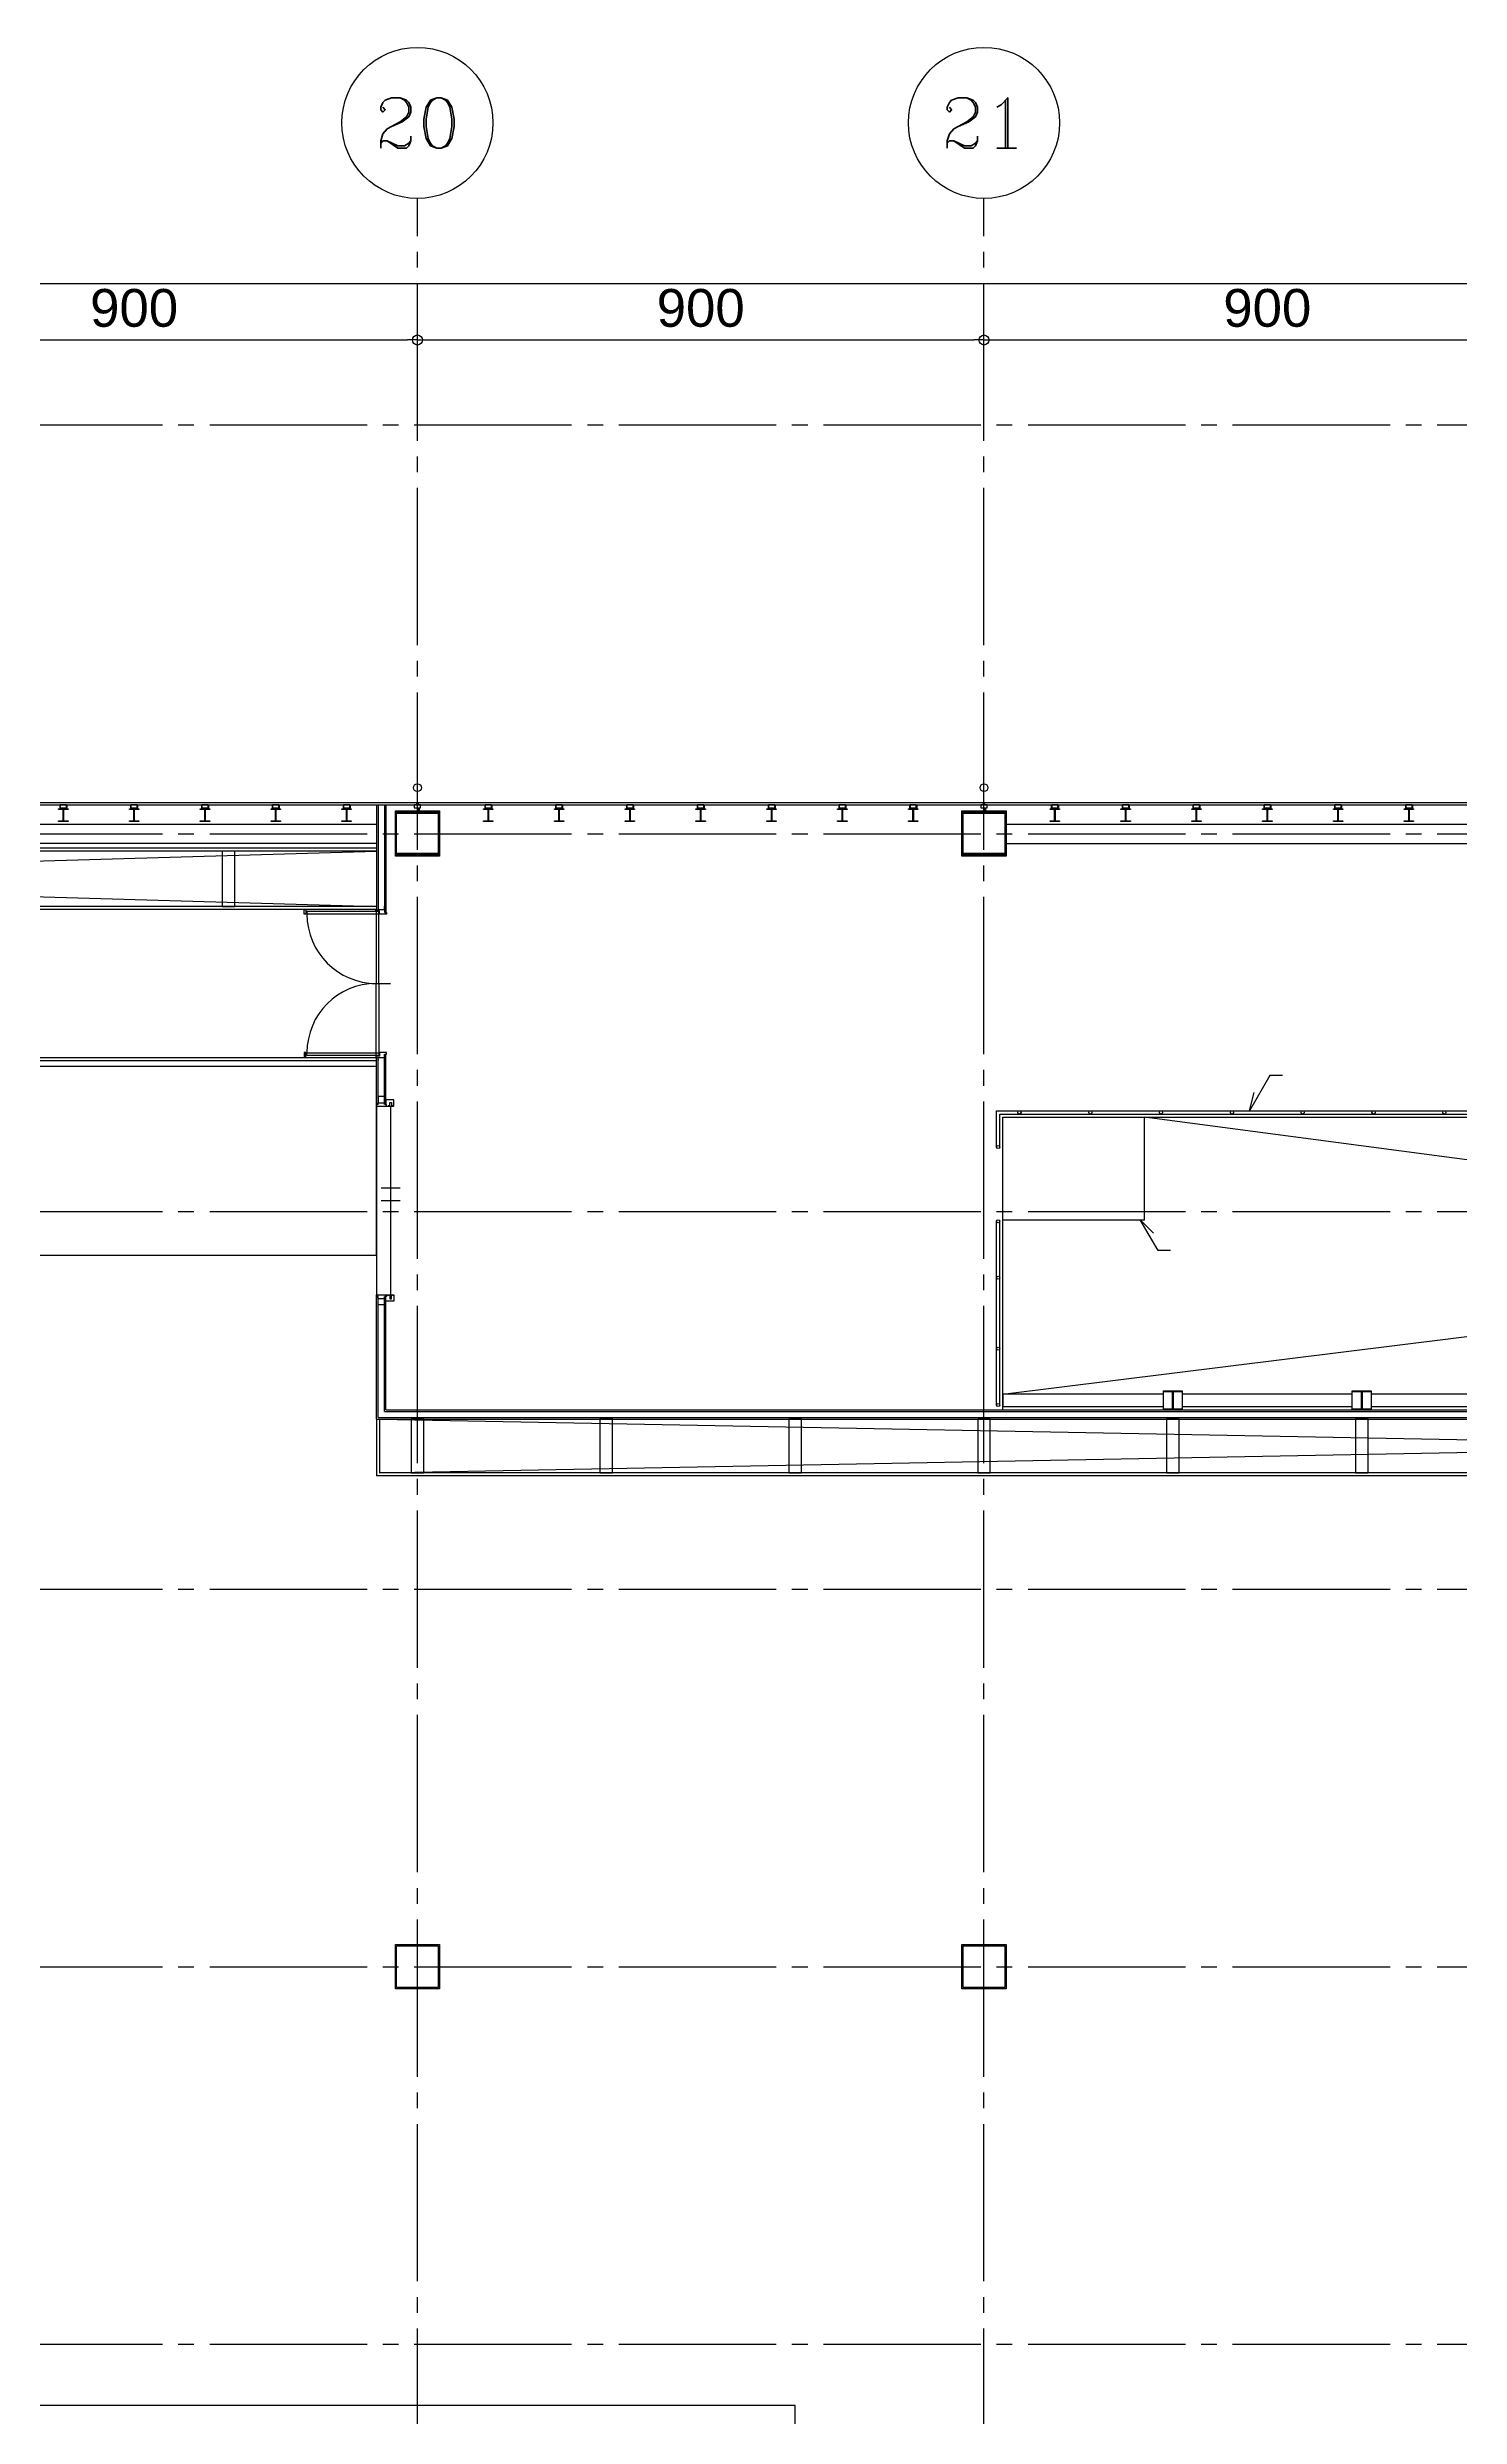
# Model space of a CAD drawing. Header units: millimetres. Extents: x -48783 to 40488, y 6477 to 32964.
# Drawn here: x 16512 to 18755, y 16235 to 20000 of the extents above; entities that cross this region are included whole.
import ezdxf
from ezdxf.enums import TextEntityAlignment as Align

# ---------------------------------------------------------------- set-up
doc = ezdxf.new("R2010")
doc.units = ezdxf.units.MM
doc.header["$LTSCALE"] = 100
doc.linetypes.add('X-N-FAB-L20$0$COL-CEN-LIN', pattern=[3.25, 2.5, -0.25, 0.25, -0.25])
for name, color, linetype in [('0-XREF', 7, 'Continuous'), ('X-N-FAB-L20$0$0-MC', 8, 'Continuous'), ('X-N-FAB-L20$0$0-NC', 8, 'Continuous'), ('X-N-FAB-L20$0$08', 8, 'Continuous'), ('X-N-FAB-L20$0$200K新增範圍', 8, 'Continuous'), ('X-N-FAB-L20$0$BLOCK', 8, 'Continuous'), ('X-N-FAB-L20$0$CCL', 8, 'X-N-FAB-L20$0$COL-CEN-LIN'), ('X-N-FAB-L20$0$COL-S', 8, 'Continuous')]:
    doc.layers.add(name, color=color, linetype=linetype)
doc.layers.add('X-N-FAB-L20$0$A-BLOCK', color=8, linetype='Continuous', plot=False)
doc.layers.add('X-N-FAB-L20$0$DIM', color=8, linetype='Continuous', plot=False)
doc.styles.add('X-N-FAB-L20$0$COL-NUM', font='romanc')
doc.styles.add('X-N-FAB-L20$0$DimStyUse', font='romans.shx', dxfattribs={"width": 0.7})
doc.styles.add('X-N-FAB-L20$0$Gen-Text', font='arial.ttf', dxfattribs={"height": 2.5})
doc.dimstyles.new('X-N-FAB-L20$0$CIRL', dxfattribs={"dimtxt": 30, "dimasz": 8, "dimexe": 8, "dimexo": 0, "dimgap": 5, "dimtad": 1, "dimdsep": 46, "dimtxsty": 'X-N-FAB-L20$0$DimStyUse', "dimblk": 'X-N-FAB-L20$0$_Origin', "dimcen": 10, "dimdle": 8, "dimclrt": 2, "dimazin": 0, "dimtfac": 1, "dimtix": 1, "dimtmove": 2, "dimatfit": 3, "dimfxl": 10, "dimtolj": 1, "dimarcsym": 0})

# ---------------------------------------------------------------- blocks, each defined once
blk = doc.blocks.new('X-N-FAB-L20$0$_Origin')
at = {"color": 0, "linetype": 'ByBlock', "lineweight": -2}
blk.add_line((0, 0), (-1, 0), dxfattribs=at)
blk.add_circle((0, 0), 0.5, dxfattribs=at)
blk = doc.blocks.new('*D182')
at = {"layer": 'DefPoints', "color": 0, "transparency": 16777216}
for p in [(27970, 9025), (1020, 8935), (27970, 8935)]:
    blk.add_point(p, dxfattribs=at)
at = {"layer": 'X-N-FAB-L20$0$DIM', "color": 0, "lineweight": -2, "transparency": 16777216}
for p, q in [((1020, 8935), (1020, 9045)), ((27970, 8935), (27970, 9045)), ((1036, 9025), (27954, 9025))]:
    blk.add_line(p, q, dxfattribs=at)
at = {"layer": 'X-N-FAB-L20$0$DIM', "color": 0, "lineweight": -2, "transparency": 16777216, "xscale": 16, "yscale": 16, "zscale": 16, "rotation": 180}
blk.add_blockref('X-N-FAB-L20$0$_Origin', (1020, 9025), dxfattribs=at)
at = {"layer": 'X-N-FAB-L20$0$DIM', "color": 0, "lineweight": -2, "transparency": 16777216, "xscale": 16, "yscale": 16, "zscale": 16}
blk.add_blockref('X-N-FAB-L20$0$_Origin', (27970, 9025), dxfattribs=at)
at = {"layer": 'X-N-FAB-L20$0$DIM', "color": 2, "transparency": 16777216, "insert": (14495, 9075.6), "char_height": 2.5, "attachment_point": 5, "style": 'X-N-FAB-L20$0$Gen-Text'}
blk.add_mtext('\\A1;{\\H24x;26950}', dxfattribs=at)
blk = doc.blocks.new('*D155')
at = {"layer": 'DefPoints', "color": 0, "transparency": 16777216}
for p in [(18120, 8935), (17220, 8845), (18120, 8845)]:
    blk.add_point(p, dxfattribs=at)
at = {"layer": 'X-N-FAB-L20$0$DIM', "color": 0, "lineweight": -2, "transparency": 16777216}
for p, q in [((17220, 8845), (17220, 8955)), ((17236, 8935), (18104, 8935)), ((18120, 8845), (18120, 8955))]:
    blk.add_line(p, q, dxfattribs=at)
at = {"layer": 'X-N-FAB-L20$0$DIM', "color": 0, "lineweight": -2, "transparency": 16777216, "xscale": 16, "yscale": 16, "zscale": 16, "rotation": 180}
blk.add_blockref('X-N-FAB-L20$0$_Origin', (17220, 8935), dxfattribs=at)
at = {"layer": 'X-N-FAB-L20$0$DIM', "color": 0, "lineweight": -2, "transparency": 16777216, "xscale": 16, "yscale": 16, "zscale": 16}
blk.add_blockref('X-N-FAB-L20$0$_Origin', (18120, 8935), dxfattribs=at)
at = {"layer": 'X-N-FAB-L20$0$DIM', "color": 2, "transparency": 16777216, "insert": (17670, 8985.6), "char_height": 2.5, "attachment_point": 5, "style": 'X-N-FAB-L20$0$Gen-Text'}
blk.add_mtext('\\A1;{\\H24x;900}', dxfattribs=at)
blk = doc.blocks.new('X-N-FAB-L20$0$cn-y')
at = {"layer": 'X-N-FAB-L20$0$0-MC'}
blk.add_circle((-50, 0), 50, dxfattribs=at)
at = {"layer": 'X-N-FAB-L20$0$0-NC', "style": 'X-N-FAB-L20$0$COL-NUM'}
blk.add_attdef('GRID-Y', text='', height=50, dxfattribs=at).set_placement((-50, 0), align=Align.MIDDLE_CENTER)
blk = doc.blocks.new('*D156')
at = {"layer": 'DefPoints', "color": 0, "transparency": 16777216}
for p in [(19020, 8935), (18120, 8845), (19020, 8845)]:
    blk.add_point(p, dxfattribs=at)
at = {"layer": 'X-N-FAB-L20$0$DIM', "color": 0, "lineweight": -2, "transparency": 16777216}
for p, q in [((18120, 8845), (18120, 8955)), ((18136, 8935), (19004, 8935)), ((19020, 8845), (19020, 8955))]:
    blk.add_line(p, q, dxfattribs=at)
at = {"layer": 'X-N-FAB-L20$0$DIM', "color": 0, "lineweight": -2, "transparency": 16777216, "xscale": 16, "yscale": 16, "zscale": 16, "rotation": 180}
blk.add_blockref('X-N-FAB-L20$0$_Origin', (18120, 8935), dxfattribs=at)
at = {"layer": 'X-N-FAB-L20$0$DIM', "color": 0, "lineweight": -2, "transparency": 16777216, "xscale": 16, "yscale": 16, "zscale": 16}
blk.add_blockref('X-N-FAB-L20$0$_Origin', (19020, 8935), dxfattribs=at)
at = {"layer": 'X-N-FAB-L20$0$DIM', "color": 2, "transparency": 16777216, "insert": (18570, 8985.6), "char_height": 2.5, "attachment_point": 5, "style": 'X-N-FAB-L20$0$Gen-Text'}
blk.add_mtext('\\A1;{\\H24x;900}', dxfattribs=at)
blk = doc.blocks.new('*D157')
at = {"layer": 'DefPoints', "color": 0, "transparency": 16777216}
for p in [(19920, 8935), (19020, 8845), (19920, 8845)]:
    blk.add_point(p, dxfattribs=at)
at = {"layer": 'X-N-FAB-L20$0$DIM', "color": 0, "lineweight": -2, "transparency": 16777216}
for p, q in [((19020, 8845), (19020, 8955)), ((19036, 8935), (19904, 8935)), ((19920, 8845), (19920, 8955))]:
    blk.add_line(p, q, dxfattribs=at)
at = {"layer": 'X-N-FAB-L20$0$DIM', "color": 0, "lineweight": -2, "transparency": 16777216, "xscale": 16, "yscale": 16, "zscale": 16, "rotation": 180}
blk.add_blockref('X-N-FAB-L20$0$_Origin', (19020, 8935), dxfattribs=at)
at = {"layer": 'X-N-FAB-L20$0$DIM', "color": 0, "lineweight": -2, "transparency": 16777216, "xscale": 16, "yscale": 16, "zscale": 16}
blk.add_blockref('X-N-FAB-L20$0$_Origin', (19920, 8935), dxfattribs=at)
at = {"layer": 'X-N-FAB-L20$0$DIM', "color": 2, "transparency": 16777216, "insert": (19470, 8985.6), "char_height": 2.5, "attachment_point": 5, "style": 'X-N-FAB-L20$0$Gen-Text'}
blk.add_mtext('\\A1;{\\H24x;900}', dxfattribs=at)
blk = doc.blocks.new('X-N-FAB-L20$0$A$Cc7bb84f0')
at = {"layer": 'X-N-FAB-L20$0$COL-S'}
for points in [[(0, 70), (70, 70), (70, 0), (0, 0)], [(2, 68), (68, 68), (68, 2), (2, 2)]]:
    blk.add_lwpolyline(points, close=True, dxfattribs=at)
blk = doc.blocks.new('X-N-FAB-L20$0$A$C1d07c4d4')
for centre, radius in [((17817.4, 8198.6), 6.25), ((18717.4, 8198.6), 6.25), ((18773.7, 7682.5), 2.5), ((18886.2, 7682.5), 2.5), ((18998.7, 7682.5), 2.5), ((19111.2, 7682.5), 2.5), ((19223.7, 7682.5), 2.5), ((19336.2, 7682.5), 2.5), ((19448.7, 7682.5), 2.5), ((18739.9, 7627.5), 2.5), ((18739.9, 7509.5), 2.5), ((18739.9, 7419.8), 2.5), ((18739.9, 7307.2), 2.5), ((18739.9, 7217.5), 2.5)]:
    blk.add_circle(centre, radius)
at = {"layer": 'X-N-FAB-L20$0$08'}
for p, q in [((15162.4, 8175), (19592.4, 8175)), ((15162.4, 8171.5), (19595.9, 8171.5)), ((17752.4, 8171.5), (17752.4, 8005)), ((17754.9, 8171.5), (17754.9, 8005)), ((17764.9, 8171.5), (17764.9, 8000)), ((17767.4, 8171.5), (17767.4, 8000)), ((17752.4, 8140), (16952.4, 8140)), ((14702.4, 8097.5), (17752.4, 8010)), ((14702.4, 8010), (17752.4, 8097.5)), ((17752.4, 8110), (16952.4, 8110)), ((17752.4, 8102.5), (16952.4, 8102.5)), ((17752.4, 8097.5), (16952.4, 8097.5)), ((17752.4, 8005), (14697.4, 8005)), ((17752.4, 8010), (14702.4, 8010)), ((17744.9, 7887.5), (17774.9, 7887.5)), ((17007.4, 7770), (17752.4, 7770)), ((17007.4, 7765), (17752.4, 7765)), ((17752.4, 7696.5), (17752.4, 7770)), ((17754.9, 7695), (17754.9, 7770)), ((17764.9, 7695), (17764.9, 7775)), ((17767.4, 7695), (17767.4, 7775)), ((17752.4, 7692.5), (17752.4, 7392.5)), ((17774.9, 7692.5), (17774.9, 7392.5)), ((18747.4, 7235), (22287.4, 7675)), ((22287.4, 7235), (18972.4, 7675)), ((17759.9, 7562.5), (17789.9, 7562.5)), ((17759.9, 7542.5), (17789.9, 7542.5)), ((18737.4, 7217.5), (18737.4, 7509.5)), ((18742.4, 7217.5), (18742.4, 7509.5)), ((17752.4, 7195), (17752.4, 7388.5)), ((17754.9, 7197.5), (17754.9, 7390)), ((17764.9, 7207.5), (17764.9, 7390)), ((17767.4, 7210), (17767.4, 7390)), ((17752.4, 7195), (22252.4, 7195)), ((17752.4, 7195), (17752.4, 7105)), ((17754.9, 7197.5), (22254.9, 7197.5)), ((17757.4, 7195), (22252.4, 7110)), ((17757.4, 7110), (22252.4, 7195)), ((17757.4, 7195), (17757.4, 7110)), ((17764.9, 7207.5), (22264.9, 7207.5)), ((17767.4, 7210), (22267.4, 7210)), ((22252.4, 7105), (17752.4, 7105)), ((22252.4, 7110), (17757.4, 7110))]:
    blk.add_line(p, q, dxfattribs=at)
for points in [[(17249.9, 8166.5), (17259.9, 8166.5), (17259.9, 8171.5), (17249.9, 8171.5)], [(17362.4, 8166.5), (17372.4, 8166.5), (17372.4, 8171.5), (17362.4, 8171.5)], [(17474.9, 8166.5), (17484.9, 8166.5), (17484.9, 8171.5), (17474.9, 8171.5)], [(17587.4, 8166.5), (17597.4, 8166.5), (17597.4, 8171.5), (17587.4, 8171.5)], [(17699.9, 8166.5), (17709.9, 8166.5), (17709.9, 8171.5), (17699.9, 8171.5)], [(17812.4, 8166.5), (17822.4, 8166.5), (17822.4, 8171.5), (17812.4, 8171.5)], [(17816.4, 8175), (17818.4, 8175), (17818.4, 8171.5), (17816.4, 8171.5)], [(17924.9, 8166.5), (17934.9, 8166.5), (17934.9, 8171.5), (17924.9, 8171.5)], [(18037.4, 8166.5), (18047.4, 8166.5), (18047.4, 8171.5), (18037.4, 8171.5)], [(18149.9, 8166.5), (18159.9, 8166.5), (18159.9, 8171.5), (18149.9, 8171.5)], [(18262.4, 8166.5), (18272.4, 8166.5), (18272.4, 8171.5), (18262.4, 8171.5)], [(18374.9, 8166.5), (18384.9, 8166.5), (18384.9, 8171.5), (18374.9, 8171.5)], [(18487.4, 8166.5), (18497.4, 8166.5), (18497.4, 8171.5), (18487.4, 8171.5)], [(18599.9, 8166.5), (18609.9, 8166.5), (18609.9, 8171.5), (18599.9, 8171.5)], [(18712.4, 8166.5), (18722.4, 8166.5), (18722.4, 8171.5), (18712.4, 8171.5)], [(18716.4, 8175), (18718.4, 8175), (18718.4, 8171.5), (18716.4, 8171.5)], [(18824.9, 8166.5), (18834.9, 8166.5), (18834.9, 8171.5), (18824.9, 8171.5)], [(18937.4, 8166.5), (18947.4, 8166.5), (18947.4, 8171.5), (18937.4, 8171.5)], [(19049.9, 8166.5), (19059.9, 8166.5), (19059.9, 8171.5), (19049.9, 8171.5)], [(19162.4, 8166.5), (19172.4, 8166.5), (19172.4, 8171.5), (19162.4, 8171.5)], [(19274.9, 8166.5), (19284.9, 8166.5), (19284.9, 8171.5), (19274.9, 8171.5)], [(19387.4, 8166.5), (19397.4, 8166.5), (19397.4, 8171.5), (19387.4, 8171.5)], [(17247.4, 8165), (17262.4, 8165), (17262.4, 8164.1), (17255.2, 8164.1), (17255.2, 8145.9), (17262.4, 8145.9), (17262.4, 8145), (17247.4, 8145), (17247.4, 8145.9), (17254.6, 8145.9), (17254.6, 8164.1), (17247.4, 8164.1)], [(17249.3, 8170), (17249.3, 8165), (17254.3, 8165), (17254.3, 8165.6), (17249.9, 8165.6), (17249.9, 8170)], [(17260.5, 8170), (17260.5, 8165), (17255.5, 8165), (17255.5, 8165.6), (17259.9, 8165.6), (17259.9, 8170)], [(17359.9, 8165), (17374.9, 8165), (17374.9, 8164.1), (17367.7, 8164.1), (17367.7, 8145.9), (17374.9, 8145.9), (17374.9, 8145), (17359.9, 8145), (17359.9, 8145.9), (17367.1, 8145.9), (17367.1, 8164.1), (17359.9, 8164.1)], [(17361.8, 8170), (17361.8, 8165), (17366.8, 8165), (17366.8, 8165.6), (17362.4, 8165.6), (17362.4, 8170)], [(17373, 8170), (17373, 8165), (17368, 8165), (17368, 8165.6), (17372.4, 8165.6), (17372.4, 8170)], [(17472.4, 8165), (17487.4, 8165), (17487.4, 8164.1), (17480.2, 8164.1), (17480.2, 8145.9), (17487.4, 8145.9), (17487.4, 8145), (17472.4, 8145), (17472.4, 8145.9), (17479.6, 8145.9), (17479.6, 8164.1), (17472.4, 8164.1)], [(17474.3, 8170), (17474.3, 8165), (17479.3, 8165), (17479.3, 8165.6), (17474.9, 8165.6), (17474.9, 8170)], [(17485.5, 8170), (17485.5, 8165), (17480.5, 8165), (17480.5, 8165.6), (17484.9, 8165.6), (17484.9, 8170)], [(17584.9, 8165), (17599.9, 8165), (17599.9, 8164.1), (17592.7, 8164.1), (17592.7, 8145.9), (17599.9, 8145.9), (17599.9, 8145), (17584.9, 8145), (17584.9, 8145.9), (17592.1, 8145.9), (17592.1, 8164.1), (17584.9, 8164.1)], [(17586.8, 8170), (17586.8, 8165), (17591.8, 8165), (17591.8, 8165.6), (17587.4, 8165.6), (17587.4, 8170)], [(17598, 8170), (17598, 8165), (17593, 8165), (17593, 8165.6), (17597.4, 8165.6), (17597.4, 8170)], [(17697.4, 8165), (17712.4, 8165), (17712.4, 8164.1), (17705.2, 8164.1), (17705.2, 8145.9), (17712.4, 8145.9), (17712.4, 8145), (17697.4, 8145), (17697.4, 8145.9), (17704.6, 8145.9), (17704.6, 8164.1), (17697.4, 8164.1)], [(17699.3, 8170), (17699.3, 8165), (17704.3, 8165), (17704.3, 8165.6), (17699.9, 8165.6), (17699.9, 8170)], [(17710.5, 8170), (17710.5, 8165), (17705.5, 8165), (17705.5, 8165.6), (17709.9, 8165.6), (17709.9, 8170)], [(17782.4, 8090), (17782.4, 8160), (17852.4, 8160), (17852.4, 8090)], [(17784.4, 8092), (17784.4, 8158), (17850.4, 8158), (17850.4, 8092)], [(17814.9, 8166.5), (17819.9, 8166.5), (17819.9, 8161.5), (17819.3, 8161.5), (17819.3, 8165.9), (17814.9, 8165.9)], [(17819.9, 8165), (17819.9, 8160), (17824.9, 8160), (17824.9, 8160.6), (17820.5, 8160.6), (17820.5, 8165)], [(17922.4, 8165), (17937.4, 8165), (17937.4, 8164.1), (17930.2, 8164.1), (17930.2, 8145.9), (17937.4, 8145.9), (17937.4, 8145), (17922.4, 8145), (17922.4, 8145.9), (17929.6, 8145.9), (17929.6, 8164.1), (17922.4, 8164.1)], [(17924.3, 8170), (17924.3, 8165), (17929.3, 8165), (17929.3, 8165.6), (17924.9, 8165.6), (17924.9, 8170)], [(17935.5, 8170), (17935.5, 8165), (17930.5, 8165), (17930.5, 8165.6), (17934.9, 8165.6), (17934.9, 8170)], [(18034.9, 8165), (18049.9, 8165), (18049.9, 8164.1), (18042.7, 8164.1), (18042.7, 8145.9), (18049.9, 8145.9), (18049.9, 8145), (18034.9, 8145), (18034.9, 8145.9), (18042.1, 8145.9), (18042.1, 8164.1), (18034.9, 8164.1)], [(18036.8, 8170), (18036.8, 8165), (18041.8, 8165), (18041.8, 8165.6), (18037.4, 8165.6), (18037.4, 8170)], [(18048, 8170), (18048, 8165), (18043, 8165), (18043, 8165.6), (18047.4, 8165.6), (18047.4, 8170)], [(18147.4, 8165), (18162.4, 8165), (18162.4, 8164.1), (18155.2, 8164.1), (18155.2, 8145.9), (18162.4, 8145.9), (18162.4, 8145), (18147.4, 8145), (18147.4, 8145.9), (18154.6, 8145.9), (18154.6, 8164.1), (18147.4, 8164.1)], [(18149.3, 8170), (18149.3, 8165), (18154.3, 8165), (18154.3, 8165.6), (18149.9, 8165.6), (18149.9, 8170)], [(18160.5, 8170), (18160.5, 8165), (18155.5, 8165), (18155.5, 8165.6), (18159.9, 8165.6), (18159.9, 8170)], [(18259.9, 8165), (18274.9, 8165), (18274.9, 8164.1), (18267.7, 8164.1), (18267.7, 8145.9), (18274.9, 8145.9), (18274.9, 8145), (18259.9, 8145), (18259.9, 8145.9), (18267.1, 8145.9), (18267.1, 8164.1), (18259.9, 8164.1)], [(18261.8, 8170), (18261.8, 8165), (18266.8, 8165), (18266.8, 8165.6), (18262.4, 8165.6), (18262.4, 8170)], [(18273, 8170), (18273, 8165), (18268, 8165), (18268, 8165.6), (18272.4, 8165.6), (18272.4, 8170)], [(18372.4, 8165), (18387.4, 8165), (18387.4, 8164.1), (18380.2, 8164.1), (18380.2, 8145.9), (18387.4, 8145.9), (18387.4, 8145), (18372.4, 8145), (18372.4, 8145.9), (18379.6, 8145.9), (18379.6, 8164.1), (18372.4, 8164.1)], [(18374.3, 8170), (18374.3, 8165), (18379.3, 8165), (18379.3, 8165.6), (18374.9, 8165.6), (18374.9, 8170)], [(18385.5, 8170), (18385.5, 8165), (18380.5, 8165), (18380.5, 8165.6), (18384.9, 8165.6), (18384.9, 8170)], [(18484.9, 8165), (18499.9, 8165), (18499.9, 8164.1), (18492.7, 8164.1), (18492.7, 8145.9), (18499.9, 8145.9), (18499.9, 8145), (18484.9, 8145), (18484.9, 8145.9), (18492.1, 8145.9), (18492.1, 8164.1), (18484.9, 8164.1)], [(18486.8, 8170), (18486.8, 8165), (18491.8, 8165), (18491.8, 8165.6), (18487.4, 8165.6), (18487.4, 8170)], [(18498, 8170), (18498, 8165), (18493, 8165), (18493, 8165.6), (18497.4, 8165.6), (18497.4, 8170)], [(18597.4, 8165), (18612.4, 8165), (18612.4, 8164.1), (18605.2, 8164.1), (18605.2, 8145.9), (18612.4, 8145.9), (18612.4, 8145), (18597.4, 8145), (18597.4, 8145.9), (18604.6, 8145.9), (18604.6, 8164.1), (18597.4, 8164.1)], [(18599.3, 8170), (18599.3, 8165), (18604.3, 8165), (18604.3, 8165.6), (18599.9, 8165.6), (18599.9, 8170)], [(18610.5, 8170), (18610.5, 8165), (18605.5, 8165), (18605.5, 8165.6), (18609.9, 8165.6), (18609.9, 8170)], [(18682.4, 8090), (18682.4, 8160), (18752.4, 8160), (18752.4, 8090)], [(18684.4, 8092), (18684.4, 8158), (18750.4, 8158), (18750.4, 8092)], [(18714.9, 8166.5), (18719.9, 8166.5), (18719.9, 8161.5), (18719.3, 8161.5), (18719.3, 8165.9), (18714.9, 8165.9)], [(18719.9, 8165), (18719.9, 8160), (18724.9, 8160), (18724.9, 8160.6), (18720.5, 8160.6), (18720.5, 8165)], [(18752.4, 8110), (19582.4, 8110), (19582.4, 8140), (18752.4, 8140)], [(18822.4, 8165), (18837.4, 8165), (18837.4, 8164.1), (18830.2, 8164.1), (18830.2, 8145.9), (18837.4, 8145.9), (18837.4, 8145), (18822.4, 8145), (18822.4, 8145.9), (18829.6, 8145.9), (18829.6, 8164.1), (18822.4, 8164.1)], [(18824.3, 8170), (18824.3, 8165), (18829.3, 8165), (18829.3, 8165.6), (18824.9, 8165.6), (18824.9, 8170)], [(18835.5, 8170), (18835.5, 8165), (18830.5, 8165), (18830.5, 8165.6), (18834.9, 8165.6), (18834.9, 8170)], [(18934.9, 8165), (18949.9, 8165), (18949.9, 8164.1), (18942.7, 8164.1), (18942.7, 8145.9), (18949.9, 8145.9), (18949.9, 8145), (18934.9, 8145), (18934.9, 8145.9), (18942.1, 8145.9), (18942.1, 8164.1), (18934.9, 8164.1)], [(18936.8, 8170), (18936.8, 8165), (18941.8, 8165), (18941.8, 8165.6), (18937.4, 8165.6), (18937.4, 8170)], [(18948, 8170), (18948, 8165), (18943, 8165), (18943, 8165.6), (18947.4, 8165.6), (18947.4, 8170)], [(19047.4, 8165), (19062.4, 8165), (19062.4, 8164.1), (19055.2, 8164.1), (19055.2, 8145.9), (19062.4, 8145.9), (19062.4, 8145), (19047.4, 8145), (19047.4, 8145.9), (19054.6, 8145.9), (19054.6, 8164.1), (19047.4, 8164.1)], [(19049.3, 8170), (19049.3, 8165), (19054.3, 8165), (19054.3, 8165.6), (19049.9, 8165.6), (19049.9, 8170)], [(19060.5, 8170), (19060.5, 8165), (19055.5, 8165), (19055.5, 8165.6), (19059.9, 8165.6), (19059.9, 8170)], [(19159.9, 8165), (19174.9, 8165), (19174.9, 8164.1), (19167.7, 8164.1), (19167.7, 8145.9), (19174.9, 8145.9), (19174.9, 8145), (19159.9, 8145), (19159.9, 8145.9), (19167.1, 8145.9), (19167.1, 8164.1), (19159.9, 8164.1)], [(19161.8, 8170), (19161.8, 8165), (19166.8, 8165), (19166.8, 8165.6), (19162.4, 8165.6), (19162.4, 8170)], [(19173, 8170), (19173, 8165), (19168, 8165), (19168, 8165.6), (19172.4, 8165.6), (19172.4, 8170)], [(19272.4, 8165), (19287.4, 8165), (19287.4, 8164.1), (19280.2, 8164.1), (19280.2, 8145.9), (19287.4, 8145.9), (19287.4, 8145), (19272.4, 8145), (19272.4, 8145.9), (19279.6, 8145.9), (19279.6, 8164.1), (19272.4, 8164.1)], [(19274.3, 8170), (19274.3, 8165), (19279.3, 8165), (19279.3, 8165.6), (19274.9, 8165.6), (19274.9, 8170)], [(19285.5, 8170), (19285.5, 8165), (19280.5, 8165), (19280.5, 8165.6), (19284.9, 8165.6), (19284.9, 8170)], [(19384.9, 8165), (19399.9, 8165), (19399.9, 8164.1), (19392.7, 8164.1), (19392.7, 8145.9), (19399.9, 8145.9), (19399.9, 8145), (19384.9, 8145), (19384.9, 8145.9), (19392.1, 8145.9), (19392.1, 8164.1), (19384.9, 8164.1)], [(19386.8, 8170), (19386.8, 8165), (19391.8, 8165), (19391.8, 8165.6), (19387.4, 8165.6), (19387.4, 8170)], [(19398, 8170), (19398, 8165), (19393, 8165), (19393, 8165.6), (19397.4, 8165.6), (19397.4, 8170)], [(17507.4, 8010), (17527.4, 8010), (17527.4, 8097.5), (17507.4, 8097.5)], [(17755.9, 8002), (17641.9, 8002), (17641.9, 7998), (17755.9, 7998)], [(17751.9, 7887.5), (17755.9, 7887.5), (17755.9, 8002), (17751.9, 8002)], [(17751.9, 7887.5), (17755.9, 7887.5), (17755.9, 7773), (17751.9, 7773)], [(17755.9, 7773), (17641.9, 7773), (17641.9, 7777), (17755.9, 7777)], [(16602.4, 7755.5), (16602.4, 7135.5), (17052.4, 7135.5), (17052.4, 7455.5), (17752.4, 7455.5), (17752.4, 7755.5)], [(17752.4, 7695), (17753.7, 7695), (17753.7, 7696.5), (17752.4, 7696.5)], [(17754.9, 7708), (17754.9, 7698), (17764.9, 7698), (17764.9, 7708)], [(17767.4, 7692.5), (17779.9, 7692.5), (17779.9, 7702.5), (17767.4, 7702.5)], [(17752.4, 7390), (17753.7, 7390), (17753.7, 7388.5), (17752.4, 7388.5)], [(17754.9, 7377), (17754.9, 7387), (17764.9, 7387), (17764.9, 7377)], [(17767.4, 7392.5), (17779.9, 7392.5), (17779.9, 7382.5), (17767.4, 7382.5)], [(18747.4, 7215), (19002.4, 7215), (19002.4, 7235), (18747.4, 7235)], [(19002.4, 7240), (19032.4, 7240), (19032.4, 7238.5), (19017.9, 7238.5), (19017.9, 7211.5), (19032.4, 7211.5), (19032.4, 7210), (19002.4, 7210), (19002.4, 7211.5), (19016.9, 7211.5), (19016.9, 7238.5), (19002.4, 7238.5)], [(19002.4, 7240), (19032.4, 7240), (19032.4, 7210), (19002.4, 7210)], [(19032.4, 7215), (19302.4, 7215), (19302.4, 7235), (19032.4, 7235)], [(19302.4, 7240), (19332.4, 7240), (19332.4, 7210), (19302.4, 7210)], [(19302.4, 7240), (19332.4, 7240), (19332.4, 7238.5), (19317.9, 7238.5), (19317.9, 7211.5), (19332.4, 7211.5), (19332.4, 7210), (19302.4, 7210), (19302.4, 7211.5), (19316.9, 7211.5), (19316.9, 7238.5), (19302.4, 7238.5)], [(19332.4, 7215), (19602.4, 7215), (19602.4, 7235), (19332.4, 7235)], [(17807.4, 7110), (17827.4, 7110), (17827.4, 7195), (17807.4, 7195)], [(18107.4, 7110), (18127.4, 7110), (18127.4, 7195), (18107.4, 7195)], [(18407.4, 7110), (18427.4, 7110), (18427.4, 7195), (18407.4, 7195)], [(18707.4, 7110), (18727.4, 7110), (18727.4, 7195), (18707.4, 7195)], [(19007.4, 7110), (19027.4, 7110), (19027.4, 7195), (19007.4, 7195)], [(19307.4, 7110), (19327.4, 7110), (19327.4, 7195), (19307.4, 7195)], [(17782.4, 6290), (17782.4, 6360), (17852.4, 6360), (17852.4, 6290)], [(17784.4, 6292), (17784.4, 6358), (17850.4, 6358), (17850.4, 6292)], [(18682.4, 6290), (18682.4, 6360), (18752.4, 6360), (18752.4, 6290)], [(18684.4, 6292), (18684.4, 6358), (18750.4, 6358), (18750.4, 6292)], [(16017.4, 4827.5), (18417.4, 4827.5), (18417.4, 5627.5), (16417.4, 5627.5), (16417.4, 6050), (16017.4, 6050)]]:
    blk.add_lwpolyline(points, close=True, dxfattribs=at)
for points in [[(17813.7, 8175.2), (17816.7, 8175.2), (17816.7, 8173.6), (17818.2, 8173.6), (17818.2, 8175.2), (17821.2, 8175.2)], [(18713.7, 8175.2), (18716.7, 8175.2), (18716.7, 8173.6), (18718.2, 8173.6), (18718.2, 8175.2), (18721.2, 8175.2)], [(17639.9, 8005), (17639.9, 7997.5), (17637.4, 7997.5), (17637.4, 8005), (17639.9, 8005)], [(17765.9, 8000), (17768.4, 8000), (17768.4, 7997.5), (17756.4, 7997.5), (17757.4, 7998.5), (17757.4, 8003), (17751.4, 8003), (17751.4, 8005), (17753.9, 8005)], [(17755.9, 8009), (17754.9, 8009), (17754.9, 8005), (17764.9, 8005), (17764.9, 8009), (17763.9, 8009)], [(17639.9, 7770), (17639.9, 7777.5), (17637.4, 7777.5), (17637.4, 7770), (17639.9, 7770)], [(17765.9, 7775), (17768.4, 7775), (17768.4, 7777.5), (17756.4, 7777.5), (17757.4, 7776.5), (17757.4, 7772), (17751.4, 7772), (17751.4, 7770), (17753.9, 7770)], [(17755.9, 7766), (17754.9, 7766), (17754.9, 7770), (17764.9, 7770), (17764.9, 7766), (17763.9, 7766)], [(19191.4, 7741.3), (19171.4, 7741.3), (19138.9, 7685), (19146.7, 7714)], [(17754.9, 7695), (17752.4, 7695), (17752.4, 7692.5), (17768.4, 7692.5), (17768.4, 7695), (17765.9, 7695)], [(17771.7, 7694), (17771.7, 7692.5), (17773.4, 7692.5), (17773.4, 7698.5), (17776.4, 7698.5), (17776.4, 7692.5), (17778.2, 7692.5), (17778.2, 7694)], [(18737.4, 7627.5), (18737.4, 7685), (22297.4, 7685), (22297.4, 7200), (22274.9, 7200)], [(18742.4, 7627.5), (18742.4, 7680), (22292.4, 7680), (22292.4, 7205), (22274.9, 7205)], [(18747.4, 7512), (18972.4, 7512), (18972.4, 7675)], [(18747.4, 7210), (18747.4, 7675), (22287.4, 7675), (22287.4, 7210), (22267.4, 7210)], [(19013.8, 7463.1), (18993.8, 7463.1), (18965.6, 7512), (18986.8, 7490.8)], [(17754.9, 7390), (17752.4, 7390), (17752.4, 7392.5), (17768.4, 7392.5), (17768.4, 7390), (17765.9, 7390)], [(17771.7, 7391), (17771.7, 7392.5), (17773.4, 7392.5), (17773.4, 7386.5), (17776.4, 7386.5), (17776.4, 7392.5), (17778.2, 7392.5), (17778.2, 7391)]]:
    blk.add_lwpolyline(points, dxfattribs=at)
for centre, radius, start, end in [((17751.9, 7997.5), 110, 180, 270), ((17753.9, 8000), 2.83, 315, 135), ((17751.9, 7777.5), 110, 90, 180), ((17753.9, 7775), 2.83, 225, 45)]:
    blk.add_arc(centre, radius, start, end, dxfattribs=at)
blk = doc.blocks.new('X-N-FAB-L20$0$A$C20c95bda')
at = {"layer": 'X-N-FAB-L20$0$CCL'}
for p, q in [((18120, 0), (18120, 9160)), ((19020, 0), (19020, 9160)), ((240, 8800), (28330, 8800)), ((240, 8150), (28330, 8150)), ((240, 7550), (28330, 7550)), ((240, 6950), (28330, 6950)), ((240, 6350), (28330, 6350)), ((240, 5750), (28330, 5750))]:
    blk.add_line(p, q, dxfattribs=at)
at = {"layer": 'X-N-FAB-L20$0$200K新增範圍'}
for p in [(18085, 8117), (18985, 8117), (18085, 6315), (18985, 6315)]:
    blk.add_blockref('X-N-FAB-L20$0$A$Cc7bb84f0', p, dxfattribs=at)
at = {"layer": 'X-N-FAB-L20$0$A-BLOCK'}
ref = blk.add_blockref('X-N-FAB-L20$0$cn-y', (18240, 9280), dxfattribs=dict(at, xscale=2.399999999999997, yscale=2.399999999999997, zscale=2.399999999999997))
ref.add_attrib('GRID-Y', '20', dxfattribs={"layer": 'X-N-FAB-L20$0$0-NC', "height": 80, "style": 'X-N-FAB-L20$0$COL-NUM'}).set_placement((18120, 9280), align=Align.MIDDLE_CENTER)
ref = blk.add_blockref('X-N-FAB-L20$0$cn-y', (19140, 9280), dxfattribs=dict(at, xscale=2.399999999999997, yscale=2.399999999999997, zscale=2.399999999999997))
ref.add_attrib('GRID-Y', '21', dxfattribs={"layer": 'X-N-FAB-L20$0$0-NC', "height": 80, "style": 'X-N-FAB-L20$0$COL-NUM'}).set_placement((19020, 9280), align=Align.MIDDLE_CENTER)
at = {"layer": 'X-N-FAB-L20$0$DIM'}
for base, p1, p2, picture, middle in [((27970, 9025), (1020, 8935), (27970, 8935), '*D182', (14495, 9075.634)), ((18120, 8935), (17220, 8845), (18120, 8845), '*D155', (17670, 8985.634)), ((19020, 8935), (18120, 8845), (19020, 8845), '*D156', (18570, 8985.634)), ((19920, 8935), (19020, 8845), (19920, 8845), '*D157', (19470, 8985.634))]:
    dim = blk.add_linear_dim(base=base, p1=p1, p2=p2, text='{\\H24x;<>}', dimstyle='X-N-FAB-L20$0$CIRL', override={"dimtxt": 60, "dimasz": 16, "dimexe": 20, "dimgap": 20, "dimtxsty": 'X-N-FAB-L20$0$Gen-Text'}, dxfattribs=at)
    dim.commit()
    dim.dimension.update_dxf_attribs({"geometry": picture, "text_midpoint": middle})
blk = doc.blocks.new('X-N-FAB-L20')
blk.add_blockref('X-N-FAB-L20$0$A$C1d07c4d4', (-717.4, 10625))
at = {"layer": 'X-N-FAB-L20$0$BLOCK'}
blk.add_blockref('X-N-FAB-L20$0$A$C20c95bda', (-1020, 10600), dxfattribs=at)

msp = doc.modelspace()

# ---------------------------------------------------------------- block references
at = {"layer": '0-XREF'}
msp.add_blockref('X-N-FAB-L20', (0, 0), dxfattribs=at)

doc.saveas('drawing.dxf')
